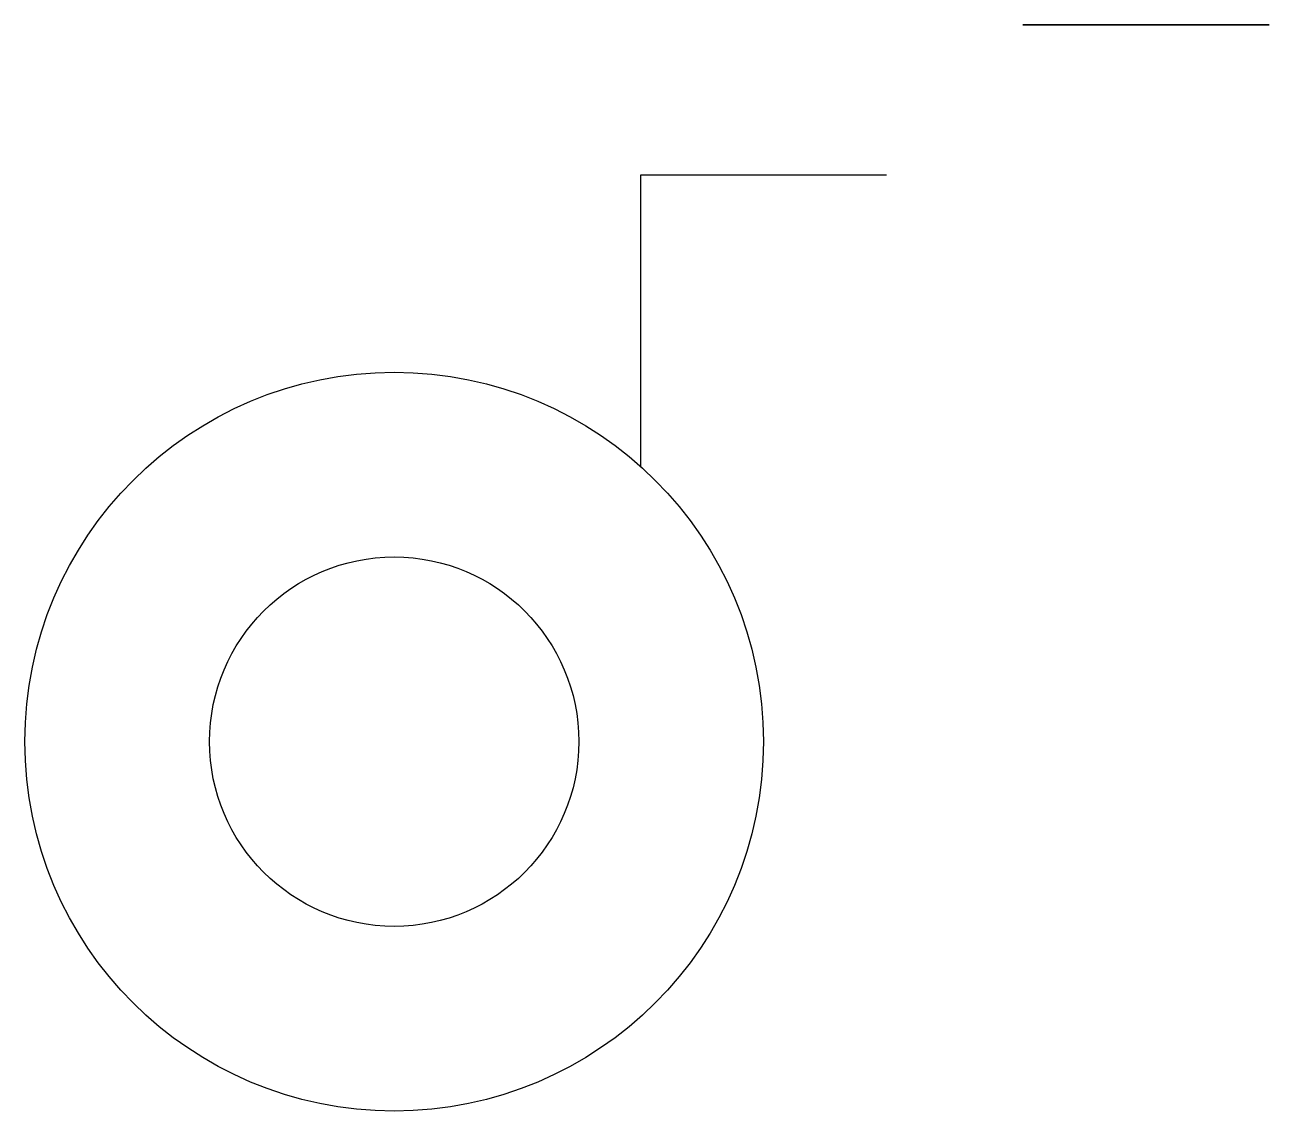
# Model space of a CAD drawing. Header units: inches. Extents: x -3 to 98, y -19 to 69.
import ezdxf

# ---------------------------------------------------------------- set-up
doc = ezdxf.new("R2010")
doc.units = ezdxf.units.IN
doc.header["$MEASUREMENT"] = 0

msp = doc.modelspace()

# ---------------------------------------------------------------- linework, layer by layer
for p, q in [((57.25, 56.61), (47.25, 56.61)), ((47.25, 56.61), (47.25, 32.97)), ((67.25, 56.61), (57.25, 56.61))]:
    msp.add_line(p, q)
at = {"extrusion": (0, -1, 0)}
msp.add_circle((88.33, -7.52, -68.81), 10, dxfattribs=at)
msp.add_circle((88.33, -7.52, -68.81), 10, dxfattribs=at)
for radius in [30, 15]:
    msp.add_circle((27.25, 10.61), radius)

doc.saveas('drawing.dxf')
